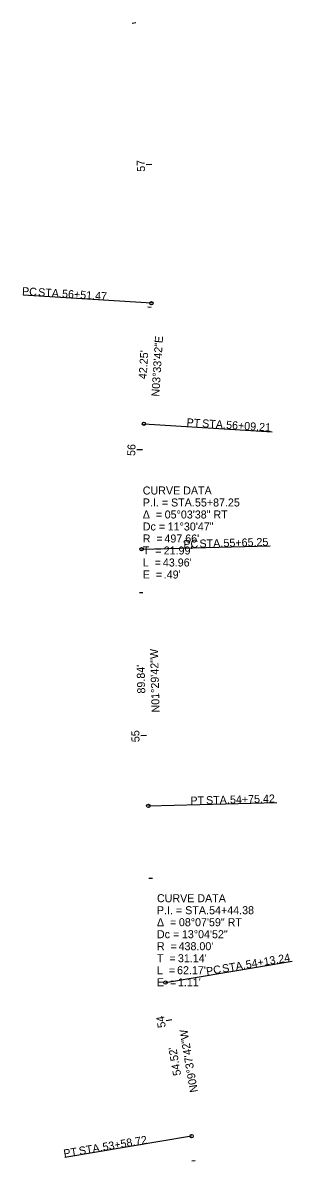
# Model space of a CAD drawing. Extents: x 151665 to 153516, y 329808 to 331516.
# Drawn here: x 152662.2 to 152756.6, y 330257.1 to 330655.5 of the extents above; entities that cross this region are included whole.
import ezdxf

# ---------------------------------------------------------------- set-up
doc = ezdxf.new("R2010")
doc.units = 0
for name, color, linetype in [('DT_X_Break_Line', 7, 'Continuous'), ('DT_X_Contour_Major', 7, 'Continuous'), ('DT_X_Spot_Elev', 7, 'Continuous'), ('DT_X_Void', 7, 'Continuous'), ('GE_P_Alignment', 7, 'Continuous')]:
    doc.layers.add(name, color=color, linetype=linetype)

msp = doc.modelspace()

# ---------------------------------------------------------------- linework, layer by layer
at = {"layer": 'DT_X_Spot_Elev'}
for p, q in [((152707.26, 330557.38), (152662.34, 330560.17)), ((152704.63, 330515.2), (152749.54, 330512.41)), ((152703.84, 330471.27), (152748.82, 330472.45)), ((152706.19, 330381.46), (152751.18, 330382.64)), ((152712.21, 330319.63), (152756.58, 330327.16)), ((152721.33, 330265.88), (152676.96, 330258.35))]:
    msp.add_line(p, q, dxfattribs=at)
for centre in [(152707.26, 330557.38), (152704.63, 330515.2), (152703.84, 330471.27), (152706.19, 330381.46), (152712.21, 330319.63), (152721.33, 330265.88)]:
    msp.add_circle(centre, 0.6, dxfattribs=at)
at = {"layer": 'DT_X_Void'}
for p, q in [((152701.75, 330655.53), (152700.56, 330655.32)), ((152707.45, 330605.88), (152705.45, 330605.78)), ((152707.17, 330555.92), (152705.97, 330555.99)), ((152704.14, 330506.01), (152702.15, 330506.09)), ((152704.24, 330456.02), (152703.04, 330455.99)), ((152705.55, 330406.04), (152703.55, 330405.99)), ((152707.59, 330356.09), (152706.39, 330355.99)), ((152714.43, 330306.58), (152712.45, 330306.24)), ((152722.64, 330257.26), (152721.45, 330257.1))]:
    msp.add_line(p, q, dxfattribs=at)

# ---------------------------------------------------------------- texts
at = {"layer": 'DT_X_Break_Line'}
for s, rotation, p in [("42.25'", 86.4383, (152705.56, 330530.74)), ("89.84'", 91.4951, (152705.12, 330420.81)), ("54.52'", 99.6283, (152717.66, 330287.27))]:
    msp.add_text(s, height=2.8, rotation=rotation, dxfattribs=at).set_placement(p)
at = {"layer": 'DT_X_Contour_Major'}
for s, rotation, p in [('N03°33\'42"E', 86.4383, (152710.03, 330524.65)), ('N01°29\'42"W', 91.4951, (152710.14, 330414.18)), ('N09°37\'42"W', 99.6283, (152723.56, 330281.42))]:
    msp.add_text(s, height=2.8, rotation=rotation, dxfattribs=at).set_placement(p)
at = {"layer": 'DT_X_Spot_Elev'}
for s, rotation, p in [('PC', 356.4383, (152661.9, 330560.24)), (' STA. ', 356.4383, (152666.48, 330559.96)), ('56+51.47', 356.4383, (152675.91, 330559.37)), ('PT', 356.4383, (152719.51, 330514.32)), (' STA. ', 356.4383, (152723.92, 330514.05)), ('56+09.21', 356.4383, (152733.35, 330513.46)), ('PC', 1.499, (152718.5, 330471.7)), (' STA. ', 1.499, (152723.09, 330471.82)), ('55+65.25', 1.499, (152732.53, 330472.06)), ('PT', 1.4951, (152720.96, 330381.89)), (' STA. ', 1.4951, (152725.38, 330382.01)), ('54+75.42', 1.4951, (152734.82, 330382.25)), (' STA. ', 9.6283, (152731.22, 330322.9)), ('54+13.24', 9.6283, (152740.54, 330324.48)), ('PC', 9.6283, (152726.7, 330322.13)), (' STA. ', 9.6283, (152681.09, 330259.1)), ('53+58.72', 9.6283, (152690.41, 330260.68)), ('PT', 9.6283, (152676.74, 330258.36))]:
    msp.add_text(s, height=2.8, rotation=rotation, dxfattribs=at).set_placement(p)
at = {"layer": 'DT_X_Void'}
for s, rotation, p in [('57', 93.1126, (152705.07, 330603.45)), ('56', 87.4988, (152701.55, 330503.88)), ('55', 91.4951, (152703.11, 330403.79)), ('54', 99.6283, (152712.32, 330304.03))]:
    msp.add_text(s, height=2.8, rotation=rotation, dxfattribs=at).set_placement(p)
at = {"layer": 'GE_P_Alignment'}
for s, p in [('CURVE DATA', (152704.24, 330490.44)), ('P.I. = STA. ', (152704.24, 330486.24)), ('55+87.25', (152722.5, 330486.24)), ('Δ  = ', (152704.24, 330482.04)), ('05°03\'38" RT', (152711.91, 330482.04)), ('Dc = ', (152704.24, 330477.84)), ('11°30\'47"', (152712.97, 330477.84)), ('R  = ', (152704.24, 330473.64)), ("497.66'", (152711.82, 330473.64)), ('T  = ', (152704.24, 330469.44)), ("21.99'", (152711.57, 330469.44)), ('L  = ', (152704.24, 330465.24)), ("43.96'", (152711.28, 330465.24)), ('E  = ', (152704.24, 330461.04)), (".49'", (152711.58, 330461.04)), ('CURVE DATA', (152709.2, 330347.75)), ('P.I. = STA. ', (152709.2, 330343.55)), ('54+44.38', (152727.47, 330343.55)), ('Δ  = ', (152709.2, 330339.35)), ('08°07\'59" RT', (152716.88, 330339.35)), ('Dc = ', (152709.2, 330335.15)), ('13°04\'52"', (152717.94, 330335.15)), ('R  = ', (152709.2, 330330.95)), ("438.00'", (152716.78, 330330.95)), ('T  = ', (152709.2, 330326.75)), ("31.14'", (152716.54, 330326.75)), ('L  = ', (152709.2, 330322.55)), ("62.17'", (152716.24, 330322.55)), ('E  = ', (152709.2, 330318.35)), ("1.11'", (152716.54, 330318.35))]:
    msp.add_text(s, height=2.8, dxfattribs=at).set_placement(p)

doc.saveas('drawing.dxf')
